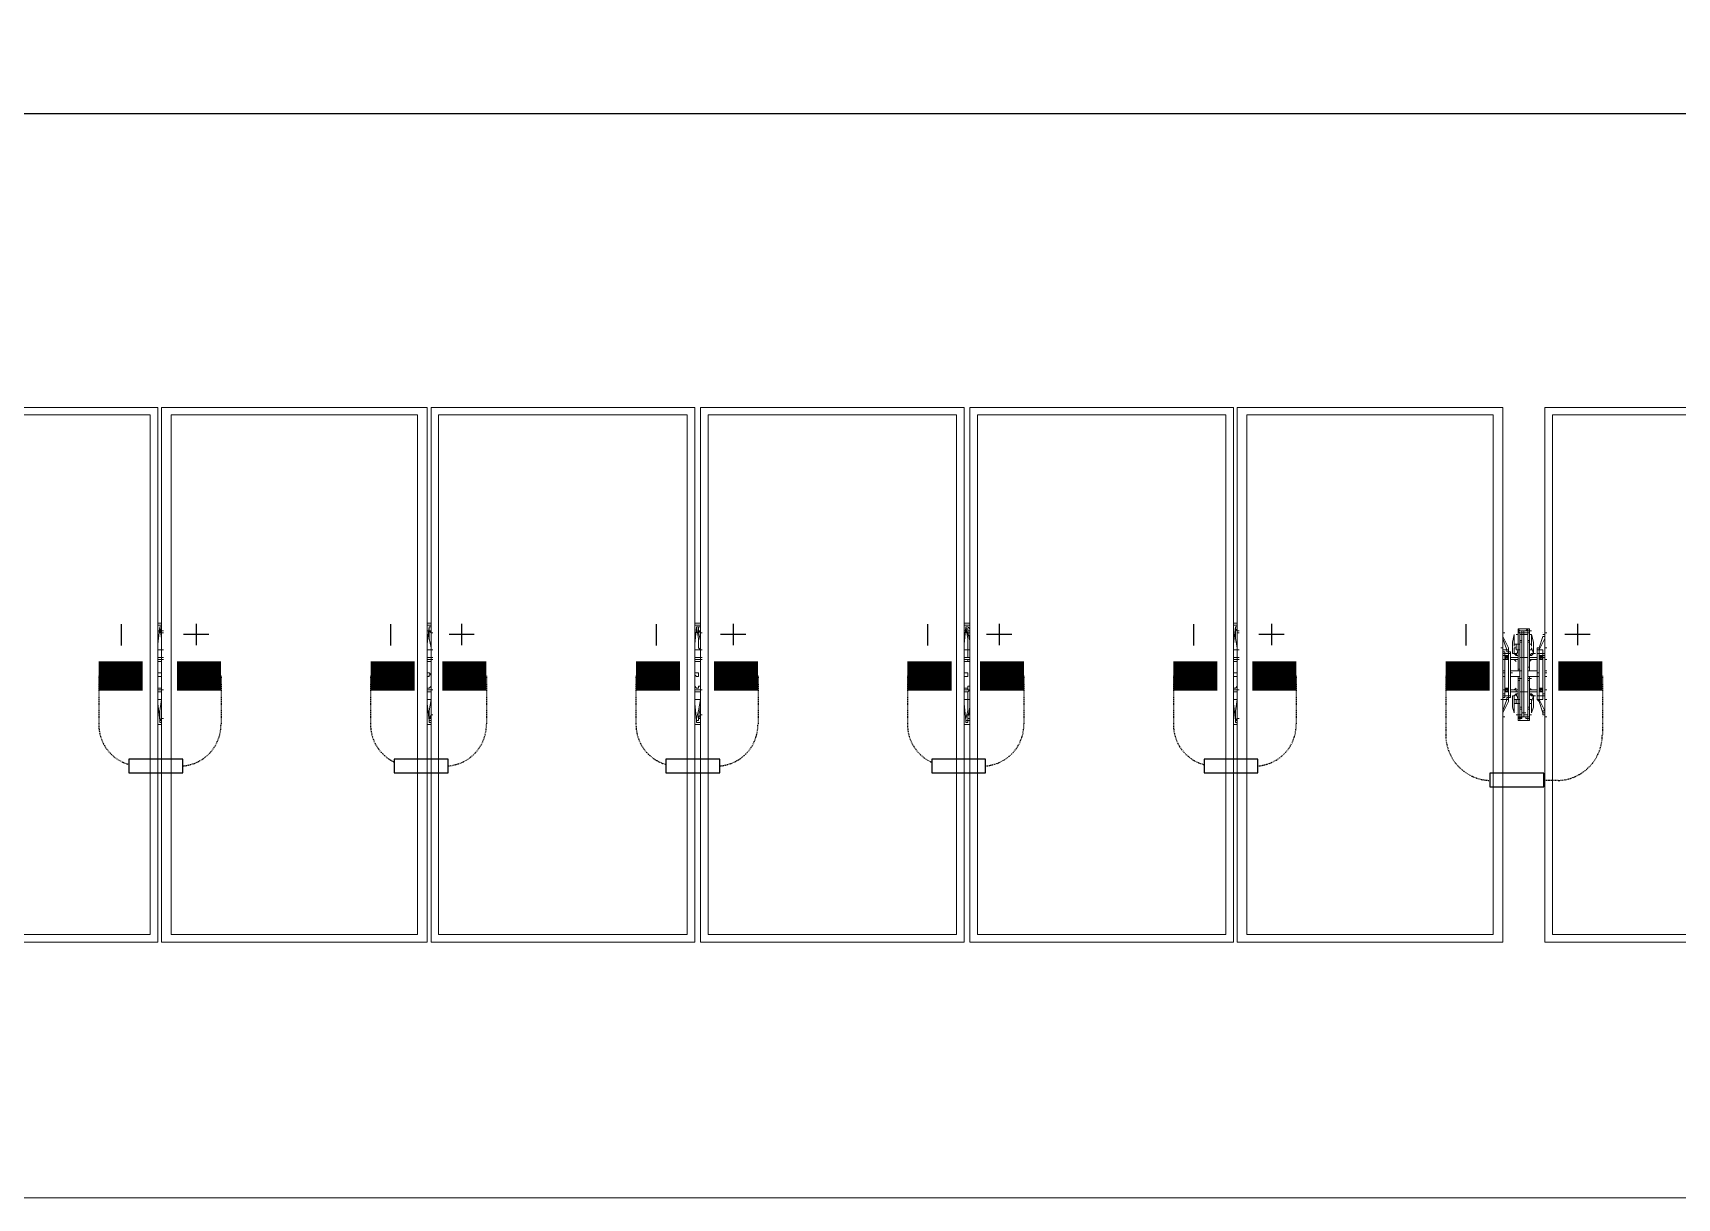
# Model space of a CAD drawing. Header units: feet. Extents: x -13743 to 68376, y -48 to 67763.
# Drawn here: x 2413.8 to 2692.1, y 9317.7 to 9515.1 of the extents above; entities that cross this region are included whole.
import ezdxf
from ezdxf.lldxf.tags import DXFTag

# ---------------------------------------------------------------- set-up
doc = ezdxf.new("R2010")
doc.units = ezdxf.units.FT
doc.header["$MEASUREMENT"] = 0
doc.linetypes.add('HIDDEN', pattern=[0.375, 0.25, -0.125])
for name, color, linetype in [('E-DC HARNESS-POS', 10, 'DC HARNESS CABLE'), ('E-HARN-COMP', 8, 'Continuous'), ('E-TRNK-CABL-NEG', 6, 'HIDDEN'), ('E-TRUNK-CABLE-POS', 6, 'HIDDEN'), ('G-ANNO-TEXT', 1, 'Continuous'), ('Polarity-Text', 7, 'Continuous')]:
    doc.layers.add(name, color=color, linetype=linetype)
doc.styles.get("Standard").update_dxf_attribs({"font": 'arial.ttf'})
tags = doc.linetypes.add('DC HARNESS CABLE', pattern='A,0.5,-0.2,["DH",Standard,S=0.1,R=0,X=-0.1,Y=-0.05],-0.2', length=0.9).pattern_tags.tags
tags[6] = DXFTag(74, 10)

# ---------------------------------------------------------------- blocks, each defined once
blk = doc.blocks.new('A$C4742fff2')
at = {"lineweight": 5}
for points in [[(0.76, 0), (0.99, 0), (0.99, 0.4666), (0.76, 0.4666)], [(0.7666, 0.0067), (0.7666, 0.46), (0.9833, 0.46), (0.9833, 0.0067)], [(1.225, 0), (0.9933, 0), (0.9933, 0.4666), (1.225, 0.4666)], [(1.0016, 0.0067), (1.0016, 0.46), (1.2166, 0.46), (1.2166, 0.0067)], [(1.4583, 0), (1.2283, 0), (1.2283, 0.4666), (1.4583, 0.4666)], [(1.4516, 0.46), (1.2349, 0.46), (1.2349, 0.0067), (1.4516, 0.0067)], [(1.4633, 0.4666), (1.6933, 0.4666), (1.6933, 0), (1.4633, 0)], [(1.6866, 0.46), (1.4699, 0.46), (1.4699, 0.0067), (1.6866, 0.0067)], [(1.6983, 0.4666), (1.9283, 0.4666), (1.9283, 0), (1.6983, 0)], [(1.9216, 0.46), (1.7049, 0.46), (1.7049, 0.0067), (1.9216, 0.0067)], [(1.9316, 0), (2.1632, 0), (2.1632, 0.4666), (1.9316, 0.4666)], [(2.1549, 0.46), (1.9399, 0.46), (1.9399, 0.0067), (2.1549, 0.0067)], [(2.1999, 0), (2.4299, 0), (2.4299, 0.4666), (2.1999, 0.4666)], [(2.2066, 0.46), (2.4232, 0.46), (2.4232, 0.0067), (2.2066, 0.0067)], [(2.1632, 0.27), (2.1632, 0.2683), (2.1632, 0.27), (2.1632, 0.2767)], [(2.1866, 0.2733), (2.1849, 0.2733), (2.1866, 0.2733), (2.1849, 0.2733), (2.1866, 0.2733), (2.1849, 0.2733), (2.1849, 0.2717), (2.1849, 0.2733)], [(2.1982, 0.2683), (2.1999, 0.2683), (2.1999, 0.27), (2.1999, 0.2767), (2.1999, 0.27), (2.1999, 0.2683)], [(2.1732, 0.2683), (2.1716, 0.2617), (2.1716, 0.2517), (2.1732, 0.2517), (2.1732, 0.2533), (2.1732, 0.2517), (2.1716, 0.2517), (2.1716, 0.2617)], [(2.1716, 0.2517), (2.1716, 0.2617), (2.1716, 0.2517), (2.1732, 0.2517), (2.1749, 0.25), (2.1732, 0.2517), (2.1749, 0.25), (2.1749, 0.2517), (2.1749, 0.25), (2.1732, 0.2517), (2.1749, 0.25), (2.1732, 0.2517)], [(2.1732, 0.26), (2.1766, 0.26), (2.1766, 0.2683), (2.1766, 0.26), (2.1732, 0.26), (2.1732, 0.2683), (2.1732, 0.26), (2.1732, 0.2583)], [(2.1749, 0.2683), (2.1766, 0.2683)], [(2.1749, 0.26), (2.1749, 0.2567)], [(2.1782, 0.27), (2.1766, 0.27), (2.1766, 0.2717), (2.1766, 0.27), (2.1782, 0.27), (2.1799, 0.27)], [(2.1799, 0.2683), (2.1799, 0.2483), (2.1782, 0.2483), (2.1782, 0.2683)], [(2.1799, 0.2633), (2.1782, 0.2633)], [(2.1799, 0.2617), (2.1782, 0.2617)], [(2.1832, 0.27), (2.1816, 0.27)], [(2.1816, 0.2683), (2.1816, 0.2483), (2.1849, 0.2483), (2.1849, 0.2683)], [(2.1866, 0.27), (2.1849, 0.27), (2.1849, 0.2683), (2.1849, 0.2717), (2.1866, 0.2717), (2.1866, 0.2617), (2.1866, 0.24), (2.1866, 0.2617), (2.1849, 0.2617), (2.1866, 0.2617), (2.1866, 0.2717), (2.1849, 0.2717), (2.1849, 0.27), (2.1849, 0.2717), (2.1849, 0.27)], [(2.1866, 0.2633), (2.1849, 0.2633)], [(2.1882, 0.2683), (2.1882, 0.26), (2.1866, 0.26), (2.1866, 0.2683), (2.1866, 0.26), (2.1866, 0.2567), (2.1866, 0.26), (2.1882, 0.26), (2.1882, 0.2683), (2.1866, 0.2683)], [(2.1882, 0.2683), (2.1899, 0.2617), (2.1899, 0.2517), (2.1882, 0.2517), (2.1866, 0.25), (2.1866, 0.255), (2.1882, 0.255), (2.1882, 0.2567), (2.1899, 0.2517), (2.1899, 0.2617), (2.1899, 0.2517), (2.1882, 0.25), (2.1899, 0.2517), (2.1899, 0.2533), (2.1899, 0.2517), (2.1899, 0.2617)], [(2.1882, 0.2583), (2.1882, 0.26)], [(2.1966, 0.255), (2.1949, 0.255), (2.1949, 0.2567), (2.1982, 0.2667), (2.1949, 0.2567), (2.1949, 0.255), (2.1982, 0.255), (2.1982, 0.2517), (2.1949, 0.2517), (2.1949, 0.255)], [(2.1682, 0.2483), (2.1666, 0.2483), (2.1666, 0.25), (2.1649, 0.2483), (2.1649, 0.2467), (2.1632, 0.2467), (2.1649, 0.2467), (2.1682, 0.2467), (2.1682, 0.2483), (2.1666, 0.2483), (2.1682, 0.2483), (2.1666, 0.2483), (2.1682, 0.2483), (2.1666, 0.2483), (2.1682, 0.2483), (2.1666, 0.2483), (2.1682, 0.2483), (2.1666, 0.2483), (2.1666, 0.25), (2.1649, 0.2483), (2.1649, 0.2467), (2.1649, 0.2483), (2.1649, 0.25), (2.1666, 0.25), (2.1682, 0.25), (2.1682, 0.2483), (2.1682, 0.2467), (2.1666, 0.2467), (2.1682, 0.2467), (2.1682, 0.2483), (2.1666, 0.2483)], [(2.1666, 0.25), (2.1649, 0.2483), (2.1666, 0.2467), (2.1682, 0.2483)], [(2.1666, 0.25), (2.1649, 0.25), (2.1649, 0.2483), (2.1649, 0.2467), (2.1666, 0.2467), (2.1682, 0.2467), (2.1682, 0.2483), (2.1682, 0.25)], [(2.1666, 0.25), (2.1649, 0.2483), (2.1666, 0.2467), (2.1682, 0.2483)], [(2.1666, 0.255), (2.1682, 0.255)], [(2.1682, 0.2483), (2.1666, 0.2483)], [(2.1682, 0.2483), (2.1666, 0.2483)], [(2.1682, 0.2567), (2.1682, 0.255)], [(2.1766, 0.2467), (2.1699, 0.2467)], [(2.1732, 0.2567), (2.1732, 0.2517), (2.1749, 0.2517), (2.1749, 0.25), (2.1766, 0.255), (2.1749, 0.255), (2.1749, 0.2567)], [(2.1732, 0.2517), (2.1749, 0.2517), (2.1749, 0.25), (2.1766, 0.255), (2.1749, 0.255), (2.1749, 0.2567), (2.1732, 0.2567)], [(2.1749, 0.2483), (2.1766, 0.2483)], [(2.1766, 0.2483), (2.1749, 0.2483)], [(2.1882, 0.2567), (2.1899, 0.2517), (2.1882, 0.2517), (2.1866, 0.25), (2.1866, 0.255), (2.1882, 0.255)], [(2.1882, 0.2517), (2.1866, 0.25), (2.1866, 0.2517), (2.1866, 0.25)], [(2.1882, 0.2483), (2.1932, 0.2483), (2.1866, 0.2483)], [(2.1932, 0.2467), (2.1866, 0.2467)], [(2.1932, 0.255), (2.1932, 0.2517), (2.1949, 0.2517), (2.1932, 0.2517), (2.1932, 0.215), (2.1949, 0.215), (2.1932, 0.215), (2.1932, 0.2117), (2.1949, 0.21), (2.1932, 0.2117), (2.1949, 0.2117), (2.1949, 0.215), (2.1982, 0.215), (2.1982, 0.2167), (2.1999, 0.2167), (2.1999, 0.25), (2.1982, 0.25), (2.1982, 0.2517), (2.1982, 0.25), (2.1999, 0.25), (2.1999, 0.2517), (2.1999, 0.25), (2.1999, 0.2167), (2.1982, 0.2167), (2.1982, 0.215), (2.1949, 0.215), (2.1949, 0.2117), (2.1966, 0.2117), (2.1949, 0.2117), (2.1949, 0.21), (2.1982, 0.2), (2.1949, 0.21), (2.1949, 0.2117), (2.1982, 0.2117), (2.1982, 0.215), (2.1999, 0.215), (2.1999, 0.2133), (2.1999, 0.215), (2.1999, 0.2167), (2.1999, 0.215), (2.1982, 0.215), (2.1982, 0.2117), (2.1949, 0.2117), (2.1932, 0.2117), (2.1932, 0.215), (2.1949, 0.215), (2.1932, 0.215), (2.1932, 0.2517), (2.1949, 0.2517), (2.1932, 0.2517), (2.1932, 0.255), (2.1932, 0.2567), (2.1949, 0.2567), (2.1932, 0.2567), (2.1932, 0.255), (2.1949, 0.255), (2.1982, 0.255), (2.1982, 0.2517), (2.1999, 0.2517), (2.1999, 0.2533), (2.1999, 0.2517), (2.1982, 0.2517), (2.1949, 0.2517), (2.1949, 0.255)], [(2.1966, 0.25), (2.1949, 0.2483), (2.1966, 0.2467), (2.1982, 0.2483)], [(2.1966, 0.25), (2.1949, 0.2483), (2.1966, 0.2467), (2.1982, 0.2483)], [(2.1966, 0.2467), (2.1982, 0.2467), (2.1982, 0.2483), (2.1982, 0.25), (2.1966, 0.25), (2.1949, 0.25), (2.1949, 0.2483), (2.1949, 0.2467)], [(2.2016, 0.2467), (2.1999, 0.2467)], [(0.9916, 0.235), (0.9933, 0.235), (0.9933, 0.2317), (0.99, 0.2317), (0.99, 0.2333), (0.99, 0.235)], [(1.225, 0.235), (1.2266, 0.235), (1.2283, 0.2333), (1.2266, 0.2333), (1.2266, 0.2317), (1.225, 0.2317), (1.225, 0.2333)], [(1.4599, 0.235), (1.4616, 0.235), (1.4616, 0.2317), (1.4599, 0.2317), (1.4583, 0.2333), (1.4583, 0.235)], [(1.6949, 0.235), (1.6966, 0.235), (1.6966, 0.2317), (1.6933, 0.2317), (1.6933, 0.2333), (1.6933, 0.235)], [(1.9299, 0.235), (1.9316, 0.235), (1.9316, 0.2317), (1.9283, 0.2317), (1.9283, 0.2333), (1.9283, 0.235)], [(2.1649, 0.2367), (2.1632, 0.2367)], [(2.1649, 0.235), (2.1632, 0.235)], [(2.1649, 0.2317), (2.1632, 0.2317)], [(2.1649, 0.2317), (2.1632, 0.2317)], [(2.1766, 0.2367), (2.1766, 0.24), (2.1766, 0.2367), (2.1782, 0.2367), (2.1766, 0.2367), (2.1782, 0.2367), (2.1766, 0.2367), (2.1766, 0.24), (2.1766, 0.2367), (2.1782, 0.2367), (2.1699, 0.2367), (2.1782, 0.2367)], [(2.1782, 0.2367), (2.1766, 0.2367)], [(2.1782, 0.23), (2.1766, 0.23), (2.1766, 0.2267), (2.1766, 0.23)], [(2.1866, 0.24), (2.1866, 0.2367), (2.1849, 0.2367), (2.1932, 0.2367), (2.1849, 0.2367), (2.1866, 0.2367), (2.1866, 0.24), (2.1849, 0.24), (2.1849, 0.2383), (2.1849, 0.24)], [(2.1866, 0.24), (2.1866, 0.2367), (2.1849, 0.2367), (2.1866, 0.2367), (2.1849, 0.2367), (2.1866, 0.2367)], [(2.1866, 0.2367), (2.1849, 0.2367)], [(2.1866, 0.2267), (2.1866, 0.23), (2.1849, 0.23), (2.1866, 0.23)], [(2.1882, 0.2367), (2.1866, 0.2367)], [(2.2016, 0.2367), (2.1999, 0.2367)], [(2.2016, 0.235), (2.1999, 0.235)], [(2.2016, 0.2317), (2.1999, 0.2317)], [(2.2016, 0.2317), (2.1999, 0.2317)], [(2.1666, 0.22), (2.1666, 0.2217), (2.1649, 0.22), (2.1632, 0.22), (2.1649, 0.22), (2.1666, 0.2217), (2.1666, 0.22), (2.1682, 0.22), (2.1666, 0.22), (2.1682, 0.22), (2.1666, 0.22), (2.1682, 0.22), (2.1666, 0.22), (2.1682, 0.22), (2.1666, 0.22), (2.1649, 0.22), (2.1649, 0.2183), (2.1649, 0.22)], [(2.1682, 0.22), (2.1682, 0.2183), (2.1666, 0.2183), (2.1682, 0.2183), (2.1682, 0.22), (2.1682, 0.2217), (2.1666, 0.2217), (2.1649, 0.2217), (2.1649, 0.22), (2.1649, 0.2183), (2.1682, 0.2183), (2.1682, 0.22), (2.1666, 0.22), (2.1682, 0.22), (2.1666, 0.22), (2.1682, 0.22), (2.1666, 0.22), (2.1682, 0.22), (2.1666, 0.22), (2.1682, 0.22), (2.1666, 0.22)], [(2.1666, 0.2217), (2.1649, 0.22), (2.1666, 0.2183), (2.1682, 0.22)], [(2.1666, 0.2217), (2.1649, 0.22), (2.1666, 0.2183), (2.1682, 0.22)], [(2.1666, 0.2217), (2.1649, 0.2217), (2.1649, 0.22), (2.1649, 0.2183), (2.1666, 0.2183), (2.1682, 0.2183), (2.1682, 0.22), (2.1682, 0.2217)], [(2.1666, 0.2183), (2.1649, 0.2183)], [(2.1732, 0.215), (2.1749, 0.2167), (2.1749, 0.215), (2.1749, 0.2167), (2.1732, 0.215), (2.1749, 0.2167), (2.1766, 0.2117), (2.1749, 0.2167), (2.1732, 0.215), (2.1732, 0.21)], [(2.1832, 0.2), (2.1816, 0.2), (2.1816, 0.2183), (2.1799, 0.2183), (2.1799, 0.1983), (2.1782, 0.1983), (2.1782, 0.2183), (2.1782, 0.1983), (2.1799, 0.1983), (2.1799, 0.1967), (2.1816, 0.1967), (2.1816, 0.2)], [(2.1866, 0.2267), (2.1866, 0.205), (2.1849, 0.205), (2.1866, 0.205), (2.1866, 0.2267), (2.1866, 0.2283), (2.1849, 0.2283), (2.1866, 0.2283)], [(2.1866, 0.2167), (2.1882, 0.215), (2.1866, 0.2167), (2.1866, 0.215)], [(2.1882, 0.2167), (2.1899, 0.215)], [(2.1949, 0.22), (2.1966, 0.22), (2.1966, 0.2217)], [(2.1966, 0.2217), (2.1949, 0.22), (2.1966, 0.2183), (2.1982, 0.22)], [(2.1966, 0.2217), (2.1949, 0.22), (2.1966, 0.2183), (2.1982, 0.22)], [(2.1966, 0.2183), (2.1982, 0.2183), (2.1982, 0.22), (2.1982, 0.2217), (2.1966, 0.2217), (2.1949, 0.2217), (2.1949, 0.22), (2.1949, 0.2183)], [(2.1949, 0.2183), (2.1966, 0.2183), (2.1949, 0.2183), (2.1949, 0.22)], [(2.1982, 0.22), (2.1966, 0.22)], [(2.1982, 0.22), (2.1966, 0.22)], [(2.2016, 0.22), (2.1999, 0.22)], [(2.1666, 0.2117), (2.1682, 0.2117)], [(2.1732, 0.2), (2.1716, 0.205), (2.1716, 0.215), (2.1732, 0.215), (2.1732, 0.2133), (2.1732, 0.215), (2.1716, 0.215), (2.1716, 0.205), (2.1732, 0.2), (2.1732, 0.2083), (2.1766, 0.2083), (2.1766, 0.1983), (2.1749, 0.1983), (2.1766, 0.1983), (2.1766, 0.2083), (2.1732, 0.2083)], [(2.1732, 0.21), (2.1732, 0.2083), (2.1732, 0.21), (2.1732, 0.2117), (2.1766, 0.2117), (2.1732, 0.2117)], [(2.1749, 0.2117), (2.1749, 0.2083)], [(2.1799, 0.205), (2.1782, 0.205)], [(2.1799, 0.2033), (2.1782, 0.2033)], [(2.1866, 0.2033), (2.1849, 0.2033)], [(2.1882, 0.21), (2.1882, 0.2083), (2.1882, 0.21), (2.1882, 0.2117), (2.1866, 0.2117), (2.1866, 0.2083), (2.1866, 0.2117), (2.1882, 0.2117)], [(2.1882, 0.1983), (2.1866, 0.1983), (2.1882, 0.1983), (2.1866, 0.1983), (2.1866, 0.2083), (2.1882, 0.2083), (2.1882, 0.2), (2.1882, 0.2083), (2.1866, 0.2083), (2.1866, 0.1983)], [(2.1882, 0.2), (2.1899, 0.205), (2.1899, 0.215), (2.1899, 0.2133), (2.1899, 0.215), (2.1899, 0.205)], [(2.1632, 0.19), (2.1632, 0.1967), (2.1632, 0.1983), (2.1632, 0.1967)], [(2.1799, 0.1967), (2.1799, 0.195), (2.1782, 0.195)], [(2.1799, 0.195), (2.1782, 0.195)], [(2.1799, 0.195), (2.1782, 0.195)], [(2.1832, 0.1983), (2.1816, 0.1983)], [(2.1832, 0.1967), (2.1816, 0.1967)], [(2.1999, 0.1967), (2.1999, 0.19), (2.1999, 0.1967), (2.1999, 0.1983), (2.1982, 0.1983), (2.1999, 0.1983)]]:
    blk.add_lwpolyline(points, close=True, dxfattribs=at)
for points in [[(2.1549, 0.0067), (2.1549, 0.46)], [(2.1632, 0.4666), (2.1632, 0)], [(2.1999, 0), (2.1999, 0.4666)], [(2.2066, 0.0067), (2.2066, 0.46)], [(0.99, 0.2783), (0.9933, 0.2783)], [(0.9933, 0.27), (0.9933, 0.2717), (0.9916, 0.2733), (0.9916, 0.275), (0.9933, 0.275)], [(0.995, 0.255), (0.9933, 0.255), (0.9933, 0.265), (0.9916, 0.275)], [(0.9916, 0.2733), (0.9916, 0.27)], [(1.225, 0.2783), (1.2283, 0.2783)], [(1.225, 0.2733), (1.225, 0.27)], [(1.2299, 0.255), (1.2283, 0.255), (1.2283, 0.2567), (1.2266, 0.265), (1.2266, 0.275), (1.2283, 0.275), (1.2266, 0.275), (1.2266, 0.2717), (1.2283, 0.27)], [(1.4583, 0.2783), (1.4633, 0.2783)], [(1.4633, 0.27), (1.4616, 0.2717), (1.4616, 0.275), (1.4599, 0.275), (1.4616, 0.275), (1.4599, 0.275), (1.4616, 0.265), (1.4616, 0.2567), (1.4633, 0.255), (1.4649, 0.255)], [(1.4599, 0.2733), (1.4599, 0.27)], [(1.6933, 0.2783), (1.6983, 0.2783)], [(1.6966, 0.27), (1.6966, 0.2717), (1.6966, 0.2733), (1.6949, 0.2733), (1.6949, 0.275), (1.6966, 0.275)], [(1.6983, 0.255), (1.6966, 0.255), (1.6966, 0.265), (1.6949, 0.275)], [(1.6949, 0.2733), (1.6949, 0.27)], [(1.9283, 0.2783), (1.9316, 0.2783)], [(1.9333, 0.255), (1.9316, 0.255), (1.9316, 0.2567), (1.9299, 0.265), (1.9299, 0.275), (1.9299, 0.2733), (1.9316, 0.2717), (1.9316, 0.27)], [(1.9299, 0.2733), (1.9299, 0.27)], [(2.1799, 0.2717), (2.1782, 0.2717), (2.1799, 0.2717), (2.1799, 0.2683), (2.1816, 0.2683), (2.1816, 0.2717), (2.1832, 0.2717), (2.1849, 0.2717), (2.1832, 0.2717), (2.1849, 0.2717), (2.1866, 0.2717), (2.1866, 0.2733), (2.1849, 0.2733), (2.1832, 0.2717), (2.1849, 0.2717), (2.1832, 0.2717), (2.1816, 0.2717), (2.1799, 0.2717), (2.1782, 0.2717), (2.1799, 0.2717), (2.1782, 0.2717), (2.1766, 0.2733), (2.1782, 0.2733), (2.1766, 0.2733), (2.1782, 0.2717), (2.1766, 0.2717), (2.1766, 0.2617), (2.1766, 0.24), (2.1766, 0.2383), (2.1782, 0.2383), (2.1766, 0.2383), (2.1766, 0.24), (2.1766, 0.2617), (2.1766, 0.2717), (2.1782, 0.2717), (2.1799, 0.2717), (2.1782, 0.2717), (2.1766, 0.2733), (2.1782, 0.2733), (2.1849, 0.2733), (2.1832, 0.2717)], [(2.1849, 0.2717), (2.1866, 0.2717), (2.1882, 0.2717), (2.1866, 0.2717), (2.1866, 0.2733), (2.1849, 0.2733), (2.1832, 0.2733), (2.1782, 0.2733), (2.1766, 0.2733), (2.1766, 0.2717), (2.1782, 0.27), (2.1782, 0.2683), (2.1782, 0.27), (2.1766, 0.2717), (2.1766, 0.2733), (2.1782, 0.2733), (2.1766, 0.2733), (2.1782, 0.2717), (2.1799, 0.2717), (2.1816, 0.2717), (2.1832, 0.2717), (2.1816, 0.2717), (2.1816, 0.2683), (2.1816, 0.27), (2.1832, 0.27), (2.1816, 0.27), (2.1832, 0.27), (2.1816, 0.27), (2.1799, 0.27), (2.1816, 0.27), (2.1799, 0.27), (2.1816, 0.27), (2.1816, 0.2683), (2.1832, 0.2683), (2.1816, 0.2683), (2.1816, 0.2483), (2.1816, 0.2183), (2.1849, 0.2183), (2.1849, 0.2483), (2.1849, 0.2183), (2.1816, 0.2183), (2.1816, 0.2483), (2.1849, 0.2483), (2.1849, 0.2683), (2.1816, 0.2683), (2.1816, 0.2483), (2.1832, 0.2483)], [(2.1632, 0.2667), (2.1632, 0.2667)], [(2.1632, 0.2667), (2.1632, 0.2667)], [(2.1649, 0.215), (2.1649, 0.2167), (2.1649, 0.215), (2.1682, 0.215), (2.1699, 0.215), (2.1699, 0.2133), (2.1682, 0.2133), (2.1682, 0.2117), (2.1682, 0.21), (2.1682, 0.2117), (2.1666, 0.2117), (2.1666, 0.2133), (2.1682, 0.2133), (2.1682, 0.215), (2.1699, 0.215), (2.1699, 0.2517), (2.1682, 0.2517), (2.1682, 0.2533), (2.1666, 0.2533), (2.1666, 0.255), (2.1682, 0.255), (2.1682, 0.2567), (2.1632, 0.2667), (2.1682, 0.2567), (2.1682, 0.255), (2.1666, 0.255), (2.1632, 0.255), (2.1632, 0.2533), (2.1649, 0.2533), (2.1649, 0.2517), (2.1632, 0.2517), (2.1632, 0.2533), (2.1632, 0.2517), (2.1649, 0.2517), (2.1649, 0.25), (2.1632, 0.25), (2.1632, 0.2167), (2.1649, 0.2167), (2.1632, 0.2167), (2.1632, 0.25), (2.1632, 0.2517), (2.1649, 0.2517)], [(2.1732, 0.2617), (2.1732, 0.2617)], [(2.1732, 0.2617), (2.1732, 0.2617)], [(2.1749, 0.2683), (2.1749, 0.2683)], [(2.1849, 0.1933), (2.1782, 0.1933), (2.1766, 0.1933), (2.1782, 0.1933), (2.1766, 0.1933), (2.1766, 0.195), (2.1766, 0.1967), (2.1766, 0.205), (2.1766, 0.2267), (2.1766, 0.2283), (2.1782, 0.2283), (2.1766, 0.2283), (2.1766, 0.2267), (2.1766, 0.205), (2.1766, 0.1967), (2.1766, 0.195), (2.1766, 0.1967), (2.1782, 0.1967), (2.1799, 0.1967), (2.1799, 0.1983), (2.1799, 0.2183), (2.1816, 0.2183), (2.1816, 0.2483), (2.1799, 0.2483), (2.1799, 0.2683), (2.1782, 0.2683), (2.1782, 0.2483), (2.1799, 0.2483), (2.1799, 0.2183), (2.1782, 0.2183), (2.1782, 0.2483), (2.1782, 0.2183), (2.1799, 0.2183), (2.1799, 0.2483), (2.1816, 0.2483)], [(2.1782, 0.2717), (2.1799, 0.2717), (2.1782, 0.2717), (2.1799, 0.2717), (2.1799, 0.2683), (2.1816, 0.2683), (2.1816, 0.2483), (2.1816, 0.1983), (2.1849, 0.1983), (2.1849, 0.2183), (2.1849, 0.1983), (2.1816, 0.1983), (2.1816, 0.2183)], [(2.1849, 0.2717), (2.1849, 0.2717)], [(2.1882, 0.2617), (2.1882, 0.2617)], [(2.1882, 0.2617), (2.1882, 0.2617)], [(2.1982, 0.27), (2.1982, 0.27)], [(2.1982, 0.27), (2.1982, 0.27)], [(2.1982, 0.2667), (2.1982, 0.2667)], [(2.1982, 0.2667), (2.1982, 0.2667)], [(0.99, 0.2483), (0.9933, 0.2483)], [(0.99, 0.2467), (0.9933, 0.2467), (0.995, 0.2467)], [(0.9933, 0.2467), (0.9933, 0.245), (0.99, 0.245)], [(0.995, 0.2483), (0.9933, 0.2483), (0.9933, 0.255)], [(1.225, 0.2483), (1.2283, 0.2483)], [(1.225, 0.2467), (1.2283, 0.2467), (1.2299, 0.2467)], [(1.2283, 0.2467), (1.2283, 0.245), (1.225, 0.245)], [(1.2299, 0.2483), (1.2283, 0.2483), (1.2283, 0.255)], [(1.4583, 0.2483), (1.4633, 0.2483)], [(1.4583, 0.2467), (1.4633, 0.2467), (1.4649, 0.2467)], [(1.4583, 0.245), (1.4616, 0.245), (1.4633, 0.245), (1.4633, 0.2467)], [(1.4649, 0.2483), (1.4633, 0.2483), (1.4633, 0.255)], [(1.6933, 0.2483), (1.6966, 0.2483)], [(1.6933, 0.2467), (1.6966, 0.2467), (1.6983, 0.2467)], [(1.6933, 0.245), (1.6966, 0.245), (1.6983, 0.245)], [(1.6983, 0.2483), (1.6966, 0.2483), (1.6966, 0.255)], [(1.6966, 0.245), (1.6966, 0.2467)], [(1.9283, 0.2483), (1.9316, 0.2483)], [(1.9283, 0.2467), (1.9316, 0.2467), (1.9333, 0.2467)], [(1.9316, 0.2467), (1.9316, 0.245), (1.9283, 0.245)], [(1.9333, 0.2483), (1.9316, 0.2483), (1.9316, 0.255)], [(2.1632, 0.2517), (2.1632, 0.25), (2.1649, 0.25), (2.1649, 0.2517), (2.1682, 0.2517), (2.1682, 0.2533), (2.1666, 0.2533), (2.1666, 0.255), (2.1682, 0.255), (2.1682, 0.2533), (2.1699, 0.2533), (2.1699, 0.2517), (2.1682, 0.2517), (2.1699, 0.2517), (2.1699, 0.2533), (2.1682, 0.2533), (2.1682, 0.255), (2.1666, 0.255), (2.1632, 0.255), (2.1632, 0.2533), (2.1649, 0.2533), (2.1649, 0.2517), (2.1682, 0.2517), (2.1699, 0.2517), (2.1699, 0.215), (2.1682, 0.215), (2.1699, 0.215), (2.1699, 0.2133), (2.1682, 0.2133), (2.1682, 0.2117), (2.1666, 0.2117), (2.1682, 0.2117), (2.1682, 0.21), (2.1632, 0.2), (2.1682, 0.21), (2.1682, 0.2117), (2.1666, 0.2117), (2.1632, 0.2117), (2.1632, 0.2133), (2.1649, 0.2133), (2.1649, 0.215), (2.1632, 0.215), (2.1632, 0.2133), (2.1632, 0.215), (2.1649, 0.215), (2.1649, 0.2133), (2.1632, 0.2133), (2.1632, 0.2117), (2.1666, 0.2117), (2.1666, 0.2133), (2.1682, 0.2133), (2.1682, 0.215), (2.1649, 0.215), (2.1632, 0.215), (2.1632, 0.2167), (2.1632, 0.215)], [(2.1649, 0.25), (2.1649, 0.25)], [(2.1649, 0.2483), (2.1649, 0.2483)], [(2.1649, 0.2483), (2.1666, 0.2483)], [(2.1666, 0.2467), (2.1649, 0.2467), (2.1666, 0.2467), (2.1682, 0.2467)], [(2.1649, 0.2467), (2.1649, 0.2467)], [(2.1666, 0.25), (2.1666, 0.25)], [(2.1666, 0.2483), (2.1682, 0.2483)], [(2.1666, 0.2483), (2.1682, 0.2483)], [(2.1666, 0.2483), (2.1682, 0.2483)], [(2.1666, 0.2483), (2.1682, 0.2483)], [(2.1666, 0.2467), (2.1666, 0.2467)], [(2.1682, 0.2517), (2.1682, 0.2517)], [(2.1682, 0.25), (2.1682, 0.25)], [(2.1682, 0.2483), (2.1682, 0.2483)], [(2.1682, 0.2467), (2.1682, 0.2467)], [(2.1699, 0.2517), (2.1699, 0.2517)], [(2.1699, 0.2517), (2.1699, 0.2517)], [(2.1699, 0.2483), (2.1766, 0.2483)], [(2.1732, 0.2483), (2.1699, 0.2483)], [(2.1749, 0.245), (2.1732, 0.2467)], [(2.1749, 0.2483), (2.1766, 0.2483)], [(2.1749, 0.2483), (2.1766, 0.2483)], [(2.1749, 0.2483), (2.1766, 0.2483)], [(2.1749, 0.2483), (2.1766, 0.2483)], [(2.1882, 0.2483), (2.1899, 0.2483), (2.1882, 0.2483), (2.1866, 0.2483), (2.1882, 0.2483), (2.1866, 0.2483), (2.1882, 0.2483), (2.1866, 0.2483)], [(2.1882, 0.2467), (2.1866, 0.245)], [(2.1916, 0.2517), (2.1899, 0.2517), (2.1882, 0.25), (2.1899, 0.2517), (2.1916, 0.2517), (2.1899, 0.2517)], [(2.1932, 0.2517), (2.1932, 0.2517)], [(2.1932, 0.2517), (2.1932, 0.2517)], [(2.1949, 0.2517), (2.1949, 0.2517)], [(2.1949, 0.2483), (2.1949, 0.2467), (2.1949, 0.2483), (2.1966, 0.2483), (2.1982, 0.2483), (2.1982, 0.2467), (2.1966, 0.2467), (2.1949, 0.2467), (2.1949, 0.2483), (2.1966, 0.25), (2.1966, 0.2483), (2.1982, 0.2483), (2.1966, 0.2483), (2.1982, 0.2483), (2.1966, 0.2483), (2.1982, 0.2483), (2.1966, 0.2483), (2.1982, 0.2483), (2.1966, 0.2483), (2.1982, 0.2483), (2.1982, 0.2467), (2.1966, 0.2467), (2.1949, 0.2467), (2.1966, 0.2467), (2.1982, 0.2467), (2.1982, 0.2483), (2.1982, 0.25), (2.1966, 0.25), (2.1949, 0.25), (2.1949, 0.2483), (2.1966, 0.25), (2.1966, 0.2483), (2.1982, 0.2483), (2.1966, 0.2483), (2.1982, 0.2483), (2.1966, 0.2483), (2.1982, 0.2483), (2.1966, 0.2483), (2.1982, 0.2483), (2.1966, 0.2483), (2.1982, 0.2483), (2.1999, 0.2483)], [(2.1949, 0.25), (2.1949, 0.25)], [(2.1949, 0.2483), (2.1949, 0.2483)], [(2.1949, 0.2467), (2.1949, 0.2467)], [(2.1966, 0.25), (2.1966, 0.25)], [(2.1966, 0.2483), (2.1982, 0.2483)], [(2.1966, 0.2467), (2.1966, 0.2467)], [(2.1982, 0.25), (2.1982, 0.25)], [(2.1982, 0.2483), (2.1982, 0.2483)], [(2.1982, 0.2467), (2.1982, 0.2467)], [(2.1716, 0.235), (2.1699, 0.235), (2.1699, 0.2317), (2.1782, 0.2317), (2.1699, 0.2317), (2.1716, 0.2317)], [(2.1699, 0.235), (2.1699, 0.2317)], [(2.1766, 0.2367), (2.1782, 0.2367)], [(2.1782, 0.23), (2.1766, 0.23), (2.1782, 0.23), (2.1766, 0.23), (2.1766, 0.2317), (2.1766, 0.23), (2.1766, 0.2267), (2.1766, 0.23), (2.1766, 0.2317), (2.1766, 0.23)], [(2.1849, 0.2367), (2.1866, 0.2367)], [(2.1849, 0.23), (2.1866, 0.23), (2.1866, 0.2267), (2.1866, 0.23), (2.1849, 0.23), (2.1866, 0.23), (2.1866, 0.2317), (2.1866, 0.23), (2.1849, 0.23), (2.1849, 0.2317), (2.1932, 0.2317), (2.1932, 0.235), (2.1949, 0.235)], [(2.1882, 0.23), (2.1866, 0.23), (2.1849, 0.23), (2.1849, 0.2317), (2.1932, 0.2317), (2.1949, 0.2317)], [(2.1866, 0.2367), (2.1882, 0.2367)], [(2.1866, 0.2367), (2.1882, 0.2367)], [(2.1932, 0.2317), (2.1932, 0.235)], [(0.99, 0.2233), (0.99, 0.2217), (0.9933, 0.2217), (0.9933, 0.2233), (0.9933, 0.22), (0.9933, 0.2183)], [(0.99, 0.22), (0.9933, 0.22), (0.995, 0.22)], [(0.9933, 0.1983), (0.9933, 0.195), (0.9916, 0.1933), (0.9916, 0.1917), (0.9916, 0.1933), (0.9916, 0.2017), (0.9933, 0.2117), (0.9933, 0.2183), (0.99, 0.2183)], [(1.2266, 0.1933), (1.2266, 0.2017), (1.2283, 0.2117), (1.2283, 0.2183), (1.2283, 0.22), (1.2283, 0.2233), (1.2266, 0.2217), (1.225, 0.2217), (1.225, 0.2233)], [(1.225, 0.22), (1.2283, 0.22), (1.2299, 0.22)], [(1.2283, 0.2183), (1.225, 0.2183)], [(1.4583, 0.2233), (1.4599, 0.2217), (1.4616, 0.2217), (1.4616, 0.2233), (1.4633, 0.2233), (1.4633, 0.22), (1.4633, 0.2183), (1.4633, 0.2117), (1.4616, 0.2017), (1.4599, 0.195), (1.4599, 0.1933), (1.4616, 0.1933)], [(1.4583, 0.22), (1.4633, 0.22), (1.4649, 0.22)], [(1.4633, 0.2183), (1.4583, 0.2183)], [(1.6933, 0.2233), (1.6933, 0.2217), (1.6966, 0.2217), (1.6966, 0.2233), (1.6983, 0.2233), (1.6966, 0.2233), (1.6966, 0.22)], [(1.6966, 0.2117), (1.6966, 0.2183), (1.6983, 0.22), (1.6966, 0.22), (1.6933, 0.22)], [(1.6966, 0.2183), (1.6933, 0.2183)], [(1.9283, 0.2233), (1.9283, 0.2217), (1.9299, 0.2217), (1.9316, 0.2233), (1.9316, 0.22), (1.9316, 0.2183)], [(1.9283, 0.22), (1.9316, 0.22), (1.9333, 0.22)], [(1.9283, 0.2183), (1.9316, 0.2183), (1.9316, 0.2117), (1.9299, 0.2017), (1.9299, 0.1933), (1.9316, 0.1933)], [(2.1649, 0.2217), (2.1649, 0.2217)], [(2.1649, 0.22), (2.1649, 0.22)], [(2.1649, 0.2183), (2.1649, 0.2183)], [(2.1666, 0.2183), (2.1649, 0.2183)], [(2.1666, 0.2217), (2.1666, 0.2217)], [(2.1666, 0.22), (2.1682, 0.22), (2.1666, 0.22)], [(2.1666, 0.2183), (2.1666, 0.2183)], [(2.1682, 0.2217), (2.1682, 0.2217)], [(2.1682, 0.22), (2.1682, 0.22)], [(2.1682, 0.2183), (2.1682, 0.2183)], [(2.1699, 0.22), (2.1732, 0.22), (2.1749, 0.2217)], [(2.1766, 0.22), (2.1699, 0.22), (2.1766, 0.22), (2.1749, 0.22), (2.1749, 0.2183), (2.1766, 0.2183), (2.1749, 0.2183), (2.1766, 0.2183), (2.1749, 0.2183), (2.1766, 0.2183), (2.1749, 0.2183), (2.1766, 0.2183), (2.1699, 0.2183)], [(2.1732, 0.215), (2.1749, 0.2167), (2.1732, 0.215), (2.1749, 0.2167), (2.1732, 0.215), (2.1716, 0.215), (2.1716, 0.205), (2.1716, 0.215)], [(2.1866, 0.1933), (2.1849, 0.1933), (2.1866, 0.1933), (2.1849, 0.1933), (2.1849, 0.195), (2.1849, 0.1983), (2.1849, 0.195), (2.1832, 0.195), (2.1849, 0.195), (2.1849, 0.1933), (2.1849, 0.195), (2.1849, 0.1967), (2.1866, 0.1967), (2.1866, 0.195), (2.1866, 0.1933), (2.1849, 0.1933), (2.1866, 0.1933), (2.1866, 0.195), (2.1849, 0.195), (2.1849, 0.1933), (2.1832, 0.1933), (2.1782, 0.1933), (2.1766, 0.1933), (2.1766, 0.195), (2.1782, 0.195), (2.1782, 0.1967), (2.1799, 0.1967), (2.1816, 0.1967), (2.1799, 0.1967), (2.1816, 0.1967), (2.1832, 0.1967), (2.1832, 0.195), (2.1849, 0.195), (2.1832, 0.195), (2.1832, 0.1967), (2.1816, 0.1967), (2.1816, 0.1983), (2.1816, 0.1967), (2.1832, 0.1967), (2.1832, 0.195), (2.1832, 0.1967), (2.1816, 0.1967), (2.1816, 0.2), (2.1799, 0.2), (2.1816, 0.2), (2.1816, 0.2183), (2.1832, 0.2183)], [(2.1932, 0.22), (2.1866, 0.22), (2.1932, 0.22), (2.1882, 0.22), (2.1866, 0.2217)], [(2.1866, 0.22), (2.1866, 0.2183), (2.1882, 0.2183), (2.1866, 0.2183), (2.1932, 0.2183)], [(2.1866, 0.2183), (2.1882, 0.2183), (2.1866, 0.2183), (2.1882, 0.2183), (2.1899, 0.2183), (2.1882, 0.2183)], [(2.1899, 0.215), (2.1882, 0.2167), (2.1899, 0.215), (2.1882, 0.21), (2.1899, 0.215), (2.1882, 0.215), (2.1882, 0.2167), (2.1866, 0.2167), (2.1866, 0.2117), (2.1866, 0.2167), (2.1882, 0.2167), (2.1882, 0.215), (2.1899, 0.215), (2.1899, 0.205), (2.1899, 0.215), (2.1916, 0.215)], [(2.1966, 0.22), (2.1982, 0.22), (2.1982, 0.2183), (2.1966, 0.2183), (2.1982, 0.2183), (2.1982, 0.22), (2.1982, 0.2217), (2.1966, 0.2217), (2.1949, 0.2217), (2.1949, 0.22)], [(2.1949, 0.2217), (2.1949, 0.2217)], [(2.1966, 0.22), (2.1966, 0.2217), (2.1949, 0.22)], [(2.1949, 0.22), (2.1949, 0.22)], [(2.1949, 0.22), (2.1949, 0.2183), (2.1966, 0.2183)], [(2.1949, 0.2183), (2.1949, 0.2183)], [(2.1966, 0.2217), (2.1966, 0.2217)], [(2.1966, 0.22), (2.1982, 0.22)], [(2.1966, 0.22), (2.1982, 0.22)], [(2.1966, 0.22), (2.1982, 0.22)], [(2.1966, 0.22), (2.1982, 0.22)], [(2.1966, 0.22), (2.1982, 0.22)], [(2.1966, 0.22), (2.1982, 0.22)], [(2.1966, 0.22), (2.1982, 0.22)], [(2.1966, 0.22), (2.1982, 0.22)], [(2.1966, 0.22), (2.1982, 0.22)], [(2.1966, 0.22), (2.1982, 0.22)], [(2.1966, 0.22), (2.1982, 0.22)], [(2.1966, 0.22), (2.1982, 0.22)], [(2.1966, 0.22), (2.1982, 0.22)], [(2.1982, 0.22), (2.1966, 0.22)], [(2.1982, 0.22), (2.1982, 0.2183), (2.1966, 0.2183)], [(2.1966, 0.22), (2.1982, 0.22)], [(2.1966, 0.2183), (2.1966, 0.2183)], [(2.1982, 0.2217), (2.1982, 0.2217)], [(2.1982, 0.22), (2.1982, 0.22)], [(2.1982, 0.2183), (2.1982, 0.2183)], [(1.6983, 0.2117), (1.6966, 0.2117), (1.6966, 0.2017), (1.6949, 0.195), (1.6949, 0.1933), (1.6966, 0.1933)], [(2.1682, 0.215), (2.1682, 0.215)], [(2.1682, 0.215), (2.1682, 0.215)], [(2.1699, 0.215), (2.1699, 0.215)], [(2.1699, 0.215), (2.1699, 0.215)], [(2.1732, 0.205), (2.1732, 0.205)], [(2.1732, 0.205), (2.1732, 0.205)], [(2.1866, 0.1967), (2.1866, 0.205), (2.1866, 0.1967), (2.1866, 0.195), (2.1849, 0.195), (2.1832, 0.195)], [(2.1882, 0.205), (2.1882, 0.205)], [(2.1882, 0.205), (2.1882, 0.205)], [(2.1932, 0.215), (2.1932, 0.215)], [(2.1932, 0.215), (2.1932, 0.215)], [(2.1949, 0.215), (2.1949, 0.215)], [(2.1949, 0.215), (2.1949, 0.215)], [(0.99, 0.19), (0.9933, 0.19)], [(0.9916, 0.1967), (0.9916, 0.1933), (0.9933, 0.1933)], [(0.9916, 0.1917), (0.9933, 0.1917)], [(1.225, 0.1967), (1.225, 0.1933)], [(1.225, 0.19), (1.2283, 0.19)], [(1.2283, 0.1983), (1.2266, 0.195), (1.2266, 0.1917), (1.2266, 0.1933), (1.2283, 0.1933)], [(1.4583, 0.19), (1.4633, 0.19)], [(1.4633, 0.1983), (1.4616, 0.195), (1.4616, 0.1933), (1.4599, 0.1933), (1.4599, 0.1917), (1.4616, 0.1917)], [(1.4599, 0.1967), (1.4599, 0.1933), (1.4599, 0.1917)], [(1.6933, 0.19), (1.6983, 0.19)], [(1.6949, 0.1917), (1.6949, 0.1933), (1.6966, 0.1933), (1.6966, 0.195), (1.6966, 0.1983)], [(1.6949, 0.1967), (1.6949, 0.1933), (1.6949, 0.1917), (1.6966, 0.1917)], [(1.9283, 0.19), (1.9316, 0.19)], [(1.9316, 0.1983), (1.9316, 0.195), (1.9299, 0.1933), (1.9299, 0.1917), (1.9316, 0.1917)], [(1.9299, 0.1967), (1.9299, 0.1933), (1.9299, 0.1917)], [(2.1632, 0.2), (2.1632, 0.2)], [(2.1632, 0.2), (2.1632, 0.2)], [(2.1632, 0.1967), (2.1632, 0.1967)], [(2.1749, 0.2), (2.1749, 0.2)], [(2.1749, 0.2), (2.1749, 0.2)], [(2.1782, 0.1967), (2.1766, 0.1967), (2.1766, 0.195), (2.1782, 0.1967), (2.1782, 0.1983), (2.1766, 0.1983), (2.1782, 0.1983), (2.1782, 0.1967), (2.1766, 0.195), (2.1766, 0.1933), (2.1766, 0.195), (2.1782, 0.195), (2.1766, 0.195), (2.1766, 0.1933), (2.1766, 0.195), (2.1782, 0.195), (2.1782, 0.1967), (2.1799, 0.1967), (2.1816, 0.1967)], [(2.1782, 0.1967), (2.1799, 0.1967)], [(2.1799, 0.1967), (2.1782, 0.195)], [(2.1799, 0.1967), (2.1799, 0.195), (2.1782, 0.195)], [(2.1782, 0.1967), (2.1799, 0.1967)], [(2.1782, 0.195), (2.1799, 0.195)], [(2.1799, 0.1967), (2.1816, 0.1967)], [(2.1799, 0.1967), (2.1816, 0.1967)], [(2.1832, 0.1967), (2.1816, 0.1967), (2.1832, 0.1967)], [(2.1832, 0.1967), (2.1832, 0.195)], [(2.1832, 0.1967), (2.1832, 0.195)], [(2.1849, 0.195), (2.1849, 0.1967), (2.1866, 0.1967), (2.1849, 0.1967), (2.1866, 0.1967), (2.1849, 0.1967)], [(2.1849, 0.195), (2.1849, 0.195)], [(2.1982, 0.2), (2.1982, 0.2)], [(2.1982, 0.2), (2.1982, 0.2)], [(2.1982, 0.1967), (2.1982, 0.1967)], [(2.1982, 0.1967), (2.1982, 0.1967)]]:
    blk.add_lwpolyline(points, dxfattribs=at)
at = {"color": 8, "lineweight": 5, "true_color": 0x808080}
for points in [[(0.99, 0.2767), (0.9933, 0.2767)], [(0.9933, 0.2733), (0.9933, 0.275), (0.9916, 0.275), (0.99, 0.26)], [(0.9916, 0.2733), (0.9916, 0.2733)], [(1.225, 0.2767), (1.2283, 0.2767)], [(1.2283, 0.2733), (1.2283, 0.275), (1.2266, 0.275), (1.225, 0.26)], [(1.225, 0.2733), (1.225, 0.2733)], [(1.4583, 0.2767), (1.4633, 0.2767)], [(1.4633, 0.2733), (1.4633, 0.275), (1.4599, 0.275), (1.4583, 0.26)], [(1.4599, 0.2733), (1.4599, 0.2733)], [(1.6933, 0.2767), (1.6983, 0.2767)], [(1.6983, 0.2733), (1.6966, 0.275), (1.6949, 0.275), (1.6933, 0.26)], [(1.6949, 0.2733), (1.6949, 0.2733)], [(1.9283, 0.2767), (1.9316, 0.2767)], [(1.9316, 0.2733), (1.9316, 0.275), (1.9299, 0.275), (1.9283, 0.26)], [(1.9299, 0.2733), (1.9299, 0.2733)], [(2.1782, 0.2733), (2.1782, 0.2733)], [(2.1782, 0.2733), (2.1782, 0.2733)], [(2.1849, 0.2733), (2.1849, 0.2733)], [(2.1849, 0.2733), (2.1849, 0.2733)], [(0.99, 0.2717), (0.99, 0.27), (0.99, 0.2717), (0.9916, 0.2717)], [(0.9933, 0.2633), (0.9933, 0.2717), (0.995, 0.2717)], [(0.9933, 0.2667), (0.9933, 0.27), (0.995, 0.27)], [(1.2283, 0.2717), (1.2266, 0.2717), (1.225, 0.2717), (1.225, 0.27), (1.225, 0.2717)], [(1.2266, 0.2717), (1.2283, 0.27), (1.2283, 0.2633)], [(1.2283, 0.2667), (1.2283, 0.27), (1.2299, 0.27)], [(1.4583, 0.2717), (1.4583, 0.2717)], [(1.4633, 0.2717), (1.4616, 0.2717), (1.4616, 0.27), (1.4633, 0.2633)], [(1.4633, 0.2667), (1.4633, 0.27), (1.4649, 0.27)], [(1.6933, 0.2717), (1.6933, 0.27), (1.6933, 0.2717), (1.6949, 0.2717)], [(1.6983, 0.2717), (1.6966, 0.2717), (1.6966, 0.27), (1.6983, 0.2633)], [(1.6983, 0.2667), (1.6966, 0.2683), (1.6966, 0.27), (1.6983, 0.27), (1.6966, 0.27)], [(1.9316, 0.2633), (1.9316, 0.2717), (1.9333, 0.2717)], [(1.9316, 0.2667), (1.9316, 0.27), (1.9333, 0.27)], [(0.99, 0.255), (0.9933, 0.255)], [(1.225, 0.255), (1.2283, 0.255)], [(1.4583, 0.255), (1.4633, 0.255)], [(1.6933, 0.255), (1.6966, 0.255)], [(1.9283, 0.255), (1.9316, 0.255)], [(2.1849, 0.23), (2.1866, 0.23)], [(2.1849, 0.23), (2.1866, 0.23)], [(0.9933, 0.2117), (0.99, 0.2117)], [(0.99, 0.2083), (0.9916, 0.1933)], [(0.9933, 0.205), (0.9933, 0.195), (0.995, 0.195)], [(1.2283, 0.2117), (1.225, 0.2117)], [(1.225, 0.2083), (1.2266, 0.1933)], [(1.2283, 0.195), (1.2266, 0.195), (1.2283, 0.1967), (1.2283, 0.205)], [(1.4633, 0.2117), (1.4583, 0.2117)], [(1.4583, 0.2083), (1.4599, 0.1933)], [(1.4633, 0.195), (1.4616, 0.195), (1.4616, 0.1967), (1.4633, 0.205)], [(1.6966, 0.2117), (1.6933, 0.2117)], [(1.6933, 0.2083), (1.6949, 0.1933)], [(1.6983, 0.195), (1.6966, 0.195), (1.6966, 0.1967), (1.6983, 0.205)], [(1.9316, 0.2117), (1.9283, 0.2117)], [(1.9283, 0.2083), (1.9299, 0.1933)], [(1.9316, 0.205), (1.9316, 0.195), (1.9333, 0.195)], [(0.99, 0.1983), (0.99, 0.195), (0.99, 0.1967)], [(0.99, 0.19), (0.9933, 0.19)], [(0.9916, 0.1917), (0.9933, 0.1917), (0.9933, 0.1933)], [(0.9916, 0.1933), (0.9916, 0.1933)], [(0.9933, 0.1983), (0.9933, 0.2)], [(1.225, 0.1983), (1.225, 0.195), (1.225, 0.1967)], [(1.225, 0.1933), (1.225, 0.1933)], [(1.225, 0.19), (1.2283, 0.19)], [(1.2266, 0.1917), (1.2283, 0.1917), (1.2283, 0.1933)], [(1.2299, 0.1983), (1.2283, 0.1983), (1.2283, 0.2)], [(1.4583, 0.1967), (1.4583, 0.195), (1.4583, 0.1983)], [(1.4583, 0.19), (1.4633, 0.19)], [(1.4599, 0.195), (1.4599, 0.195)], [(1.4599, 0.1917), (1.4633, 0.1917), (1.4633, 0.1933)], [(1.4599, 0.1933), (1.4599, 0.1933)], [(1.4649, 0.1983), (1.4633, 0.1983), (1.4633, 0.2)], [(1.6933, 0.1983), (1.6933, 0.195), (1.6933, 0.1967)], [(1.6933, 0.19), (1.6983, 0.19)], [(1.6949, 0.1917), (1.6966, 0.1917), (1.6966, 0.1933), (1.6983, 0.1933)], [(1.6949, 0.1933), (1.6949, 0.1933)], [(1.6983, 0.1983), (1.6966, 0.1983), (1.6983, 0.2)], [(1.9283, 0.1983), (1.9283, 0.195), (1.9283, 0.1967)], [(1.9283, 0.19), (1.9316, 0.19)], [(1.9299, 0.1917), (1.9316, 0.1917), (1.9316, 0.1933)], [(1.9299, 0.1933), (1.9299, 0.1933)], [(1.9316, 0.1983), (1.9316, 0.2)], [(2.1782, 0.1967), (2.1799, 0.1967)], [(2.1782, 0.1967), (2.1799, 0.1967)], [(2.1782, 0.195), (2.1782, 0.195)], [(2.1782, 0.195), (2.1782, 0.195)], [(2.1849, 0.195), (2.1849, 0.195)], [(2.1849, 0.195), (2.1849, 0.195)]]:
    blk.add_lwpolyline(points, dxfattribs=at)
for points in [[(2.1799, 0.2733), (2.1782, 0.2733)], [(2.1866, 0.2733), (2.1849, 0.2733)], [(1.4583, 0.2717), (1.4583, 0.27)], [(1.9283, 0.2717), (1.9283, 0.27)], [(2.1649, 0.27), (2.1632, 0.27)], [(2.1666, 0.255), (2.1632, 0.265), (2.1632, 0.2667), (2.1632, 0.2683), (2.1632, 0.2667), (2.1632, 0.265)], [(2.1766, 0.2617), (2.1766, 0.27)], [(2.1782, 0.2367), (2.1799, 0.2367), (2.1782, 0.2367), (2.1782, 0.2383), (2.1782, 0.2633), (2.1782, 0.2383), (2.1782, 0.2367), (2.1799, 0.2367), (2.1782, 0.2367), (2.1766, 0.2367)], [(2.1782, 0.26), (2.1766, 0.26)], [(2.1799, 0.27), (2.1782, 0.27), (2.1799, 0.27), (2.1782, 0.27), (2.1799, 0.27), (2.1782, 0.27), (2.1799, 0.27), (2.1816, 0.27), (2.1832, 0.27), (2.1849, 0.27), (2.1832, 0.27), (2.1816, 0.27)], [(2.1816, 0.2717), (2.1799, 0.2717)], [(2.1849, 0.2717), (2.1832, 0.2717)], [(2.1866, 0.27), (2.1849, 0.27), (2.1832, 0.27), (2.1849, 0.27), (2.1866, 0.27), (2.1866, 0.2617)], [(2.1866, 0.2367), (2.1849, 0.2367), (2.1849, 0.2383), (2.1849, 0.2633), (2.1849, 0.2383), (2.1849, 0.2367), (2.1866, 0.2367), (2.1849, 0.2367)], [(2.1882, 0.26), (2.1866, 0.26)], [(2.1999, 0.265), (2.1999, 0.2667), (2.1982, 0.2667), (2.1999, 0.2667), (2.1999, 0.265), (2.1949, 0.255)], [(2.1999, 0.2667), (2.1999, 0.2683), (2.1982, 0.2683), (2.1999, 0.2683)], [(2.2016, 0.27), (2.1999, 0.27)], [(2.1632, 0.2567), (2.1632, 0.255), (2.1632, 0.2567), (2.1616, 0.2567)], [(2.1666, 0.25), (2.1649, 0.25)], [(2.1649, 0.2467), (2.1649, 0.22)], [(2.1682, 0.25), (2.1682, 0.2517)], [(2.1682, 0.22), (2.1682, 0.2467)], [(2.1749, 0.25), (2.1766, 0.25)], [(2.1782, 0.255), (2.1766, 0.255)], [(2.1882, 0.255), (2.1866, 0.255)], [(2.1882, 0.25), (2.1866, 0.25)], [(2.1949, 0.2517), (2.1949, 0.25)], [(2.1949, 0.2467), (2.1949, 0.22)], [(2.1999, 0.25), (2.1982, 0.25)], [(2.1982, 0.22), (2.1982, 0.2467)], [(2.2016, 0.2567), (2.1999, 0.2567), (2.1999, 0.255), (2.1999, 0.2567)], [(2.1782, 0.23), (2.1766, 0.23), (2.1782, 0.23), (2.1799, 0.23)], [(2.1782, 0.2317), (2.1782, 0.2033), (2.1782, 0.2283)], [(2.1799, 0.23), (2.1782, 0.23)], [(2.1866, 0.2367), (2.1849, 0.2367)], [(2.1849, 0.2317), (2.1849, 0.2283), (2.1849, 0.2033)], [(2.1866, 0.23), (2.1849, 0.23)], [(2.1866, 0.23), (2.1849, 0.23)], [(2.1649, 0.2183), (2.1649, 0.2167)], [(2.1682, 0.215), (2.1682, 0.2183)], [(2.1766, 0.2167), (2.1749, 0.2167)], [(2.1882, 0.2167), (2.1866, 0.2167)], [(2.1949, 0.2183), (2.1949, 0.215)], [(2.1982, 0.2167), (2.1982, 0.2183)], [(2.1616, 0.2117), (2.1632, 0.2117), (2.1632, 0.21), (2.1632, 0.2117)], [(2.1632, 0.2017), (2.1632, 0.2), (2.1632, 0.1983), (2.1632, 0.2), (2.1632, 0.2017), (2.1666, 0.2117)], [(2.1782, 0.2117), (2.1766, 0.2117)], [(2.1782, 0.2083), (2.1766, 0.2083)], [(2.1766, 0.1967), (2.1766, 0.205)], [(2.1849, 0.1967), (2.1832, 0.1967), (2.1849, 0.1967), (2.1832, 0.1967), (2.1816, 0.1967), (2.1799, 0.1967), (2.1816, 0.1967), (2.1799, 0.1967), (2.1816, 0.1967), (2.1832, 0.1967), (2.1849, 0.1967), (2.1832, 0.1967), (2.1849, 0.1967), (2.1866, 0.1967), (2.1866, 0.205), (2.1866, 0.1967)], [(2.1882, 0.2117), (2.1866, 0.2117)], [(2.1882, 0.2083), (2.1866, 0.2083)], [(2.1949, 0.2117), (2.1999, 0.2017), (2.1982, 0.2017), (2.1982, 0.2), (2.1982, 0.2017), (2.1999, 0.2017)], [(2.1999, 0.2117), (2.2016, 0.2117), (2.1999, 0.2117), (2.1999, 0.21)], [(2.1649, 0.1967), (2.1632, 0.1967)], [(2.1799, 0.1967), (2.1782, 0.1967)], [(2.1799, 0.1967), (2.1782, 0.1967)], [(2.1782, 0.195), (2.1782, 0.1933)], [(2.1849, 0.1933), (2.1849, 0.195)], [(2.1999, 0.2), (2.1982, 0.2), (2.1982, 0.1983), (2.1982, 0.2)], [(2.2016, 0.1967), (2.1999, 0.1967)]]:
    blk.add_lwpolyline(points, close=True, dxfattribs=at)

msp = doc.modelspace()

# ---------------------------------------------------------------- linework, layer by layer
at = {"layer": 'E-DC HARNESS-POS', "ltscale": 0.5}
msp.add_lwpolyline([(2261.08, 9317.81), (4184.35, 9317.72)], dxfattribs=at)
at = {"layer": 'E-HARN-COMP', "const_width": 5}
for points in [[(2424.97, 9406.14), (2432.43, 9406.14)], [(2438.22, 9406.14), (2445.67, 9406.14)], [(2470.97, 9406.14), (2478.43, 9406.14)], [(2483.14, 9406.14), (2490.6, 9406.14)], [(2515.9, 9406.14), (2523.35, 9406.14)], [(2529.1, 9406.14), (2536.56, 9406.14)], [(2561.86, 9406.14), (2569.32, 9406.14)], [(2574.11, 9406.14), (2581.57, 9406.14)], [(2606.87, 9406.14), (2614.33, 9406.14)], [(2620.21, 9406.14), (2627.67, 9406.14)], [(2652.97, 9406.14), (2660.43, 9406.14)], [(2672.03, 9406.14), (2679.48, 9406.14)]]:
    msp.add_lwpolyline(points, dxfattribs=at)
at = {"layer": 'E-HARN-COMP'}
for points in [[(2434.63, 9392.06), (2430.07, 9392.06), (2430.07, 9389.73), (2434.63, 9389.73)], [(2434.63, 9389.73), (2439.2, 9389.73), (2439.2, 9392.06), (2434.63, 9392.06)], [(2479.56, 9392.06), (2475, 9392.06), (2475, 9389.73), (2479.56, 9389.73)], [(2479.56, 9389.73), (2484.12, 9389.73), (2484.12, 9392.06), (2479.56, 9392.06)], [(2525.52, 9392.06), (2520.96, 9392.06), (2520.96, 9389.73), (2525.52, 9389.73)], [(2525.52, 9389.73), (2530.09, 9389.73), (2530.09, 9392.06), (2525.52, 9392.06)], [(2570.53, 9392.06), (2565.97, 9392.06), (2565.97, 9389.73), (2570.53, 9389.73)], [(2570.53, 9389.73), (2575.09, 9389.73), (2575.09, 9392.06), (2570.53, 9392.06)], [(2616.63, 9392.06), (2612.07, 9392.06), (2612.07, 9389.73), (2616.63, 9389.73)], [(2616.63, 9389.73), (2621.19, 9389.73), (2621.19, 9392.06), (2616.63, 9392.06)], [(2665.01, 9389.66), (2660.45, 9389.66), (2660.45, 9387.34), (2665.01, 9387.34)], [(2665.01, 9387.34), (2669.57, 9387.34), (2669.57, 9389.66), (2665.01, 9389.66)]]:
    msp.add_lwpolyline(points, dxfattribs=at)
at = {"layer": 'E-TRNK-CABL-NEG', "ltscale": 0.1}
for points in [[(2424.97, 9406.14), (2424.97, 9397.91, 0.334879), (2430.07, 9391.15, 0.334879)], [(2470.97, 9406.14), (2470.97, 9397.91, 0.289984), (2475, 9391.56, 0.289984)], [(2515.9, 9406.14), (2515.9, 9397.91, 0.333388), (2520.96, 9391.16, 0.333388)], [(2561.86, 9406.14), (2561.86, 9397.91, 0.293541), (2565.97, 9391.52, 0.293541)], [(2606.87, 9406.14), (2606.87, 9397.91, 0.338726), (2612.06, 9391.12, 0.338726)], [(2652.97, 9406.14), (2652.97, 9396.18, 0.404462), (2660.45, 9388.44)]]:
    msp.add_lwpolyline(points, format="xyb", dxfattribs=at)
at = {"layer": 'E-TRUNK-CABLE-POS', "ltscale": 0.1}
for points in [[(2445.67, 9406.14), (2445.67, 9397.91, -0.391396), (2439.2, 9390.9, -0.391396)], [(2490.6, 9406.14), (2490.6, 9397.91, -0.391396), (2484.12, 9390.9, -0.391396)], [(2536.56, 9406.14), (2536.56, 9397.91, -0.391396), (2530.09, 9390.9, -0.391396)], [(2581.57, 9406.14), (2581.57, 9397.91, -0.391396), (2575.09, 9390.9, -0.391396)], [(2627.67, 9406.14), (2627.67, 9397.91, -0.391396), (2621.19, 9390.9, -0.391396)], [(2679.48, 9406.14), (2679.48, 9396.18, -0.404462), (2672, 9388.44), (2669.7, 9388.44)]]:
    msp.add_lwpolyline(points, format="xyb", dxfattribs=at)
at = {"layer": 'G-ANNO-TEXT', "flags": 128}
msp.add_lwpolyline([(2247.39, 9487.76, -0.401002), (2263.39, 9501.4), (2810.32, 9501.4, 0.298343), (2828.82, 9515.05, 0.298343), (2847.33, 9501.4), (3437.26, 9501.4, -0.298343), (3455.77, 9487.76)], format="xyb", dxfattribs=at)
at = {"layer": 'Polarity-Text'}
for p, q in [((2428.76, 9414.92), (2428.76, 9411.3)), ((2443.61, 9413.18), (2439.34, 9413.18)), ((2441.48, 9414.99), (2441.48, 9411.37)), ((2474.37, 9414.92), (2474.37, 9411.3)), ((2488.54, 9413.18), (2484.26, 9413.18)), ((2486.4, 9414.99), (2486.4, 9411.37)), ((2519.3, 9414.92), (2519.3, 9411.3)), ((2534.5, 9413.18), (2530.23, 9413.18)), ((2532.37, 9414.99), (2532.37, 9411.37)), ((2565.26, 9414.92), (2565.26, 9411.3)), ((2579.51, 9413.18), (2575.24, 9413.18)), ((2577.37, 9414.99), (2577.37, 9411.37)), ((2610.27, 9414.92), (2610.27, 9411.3)), ((2625.61, 9413.18), (2621.34, 9413.18)), ((2623.47, 9414.99), (2623.47, 9411.37)), ((2656.37, 9414.92), (2656.37, 9411.3)), ((2677.43, 9413.18), (2673.15, 9413.18)), ((2675.29, 9414.99), (2675.29, 9411.37))]:
    msp.add_line(p, q, dxfattribs=at)

# ---------------------------------------------------------------- block references
at = {"xscale": 194.04614304, "yscale": 194.04614304, "zscale": 194.04614304}
msp.add_blockref('A$C4742fff2', (2242.87, 9361.08), dxfattribs=at)

doc.saveas('drawing.dxf')
